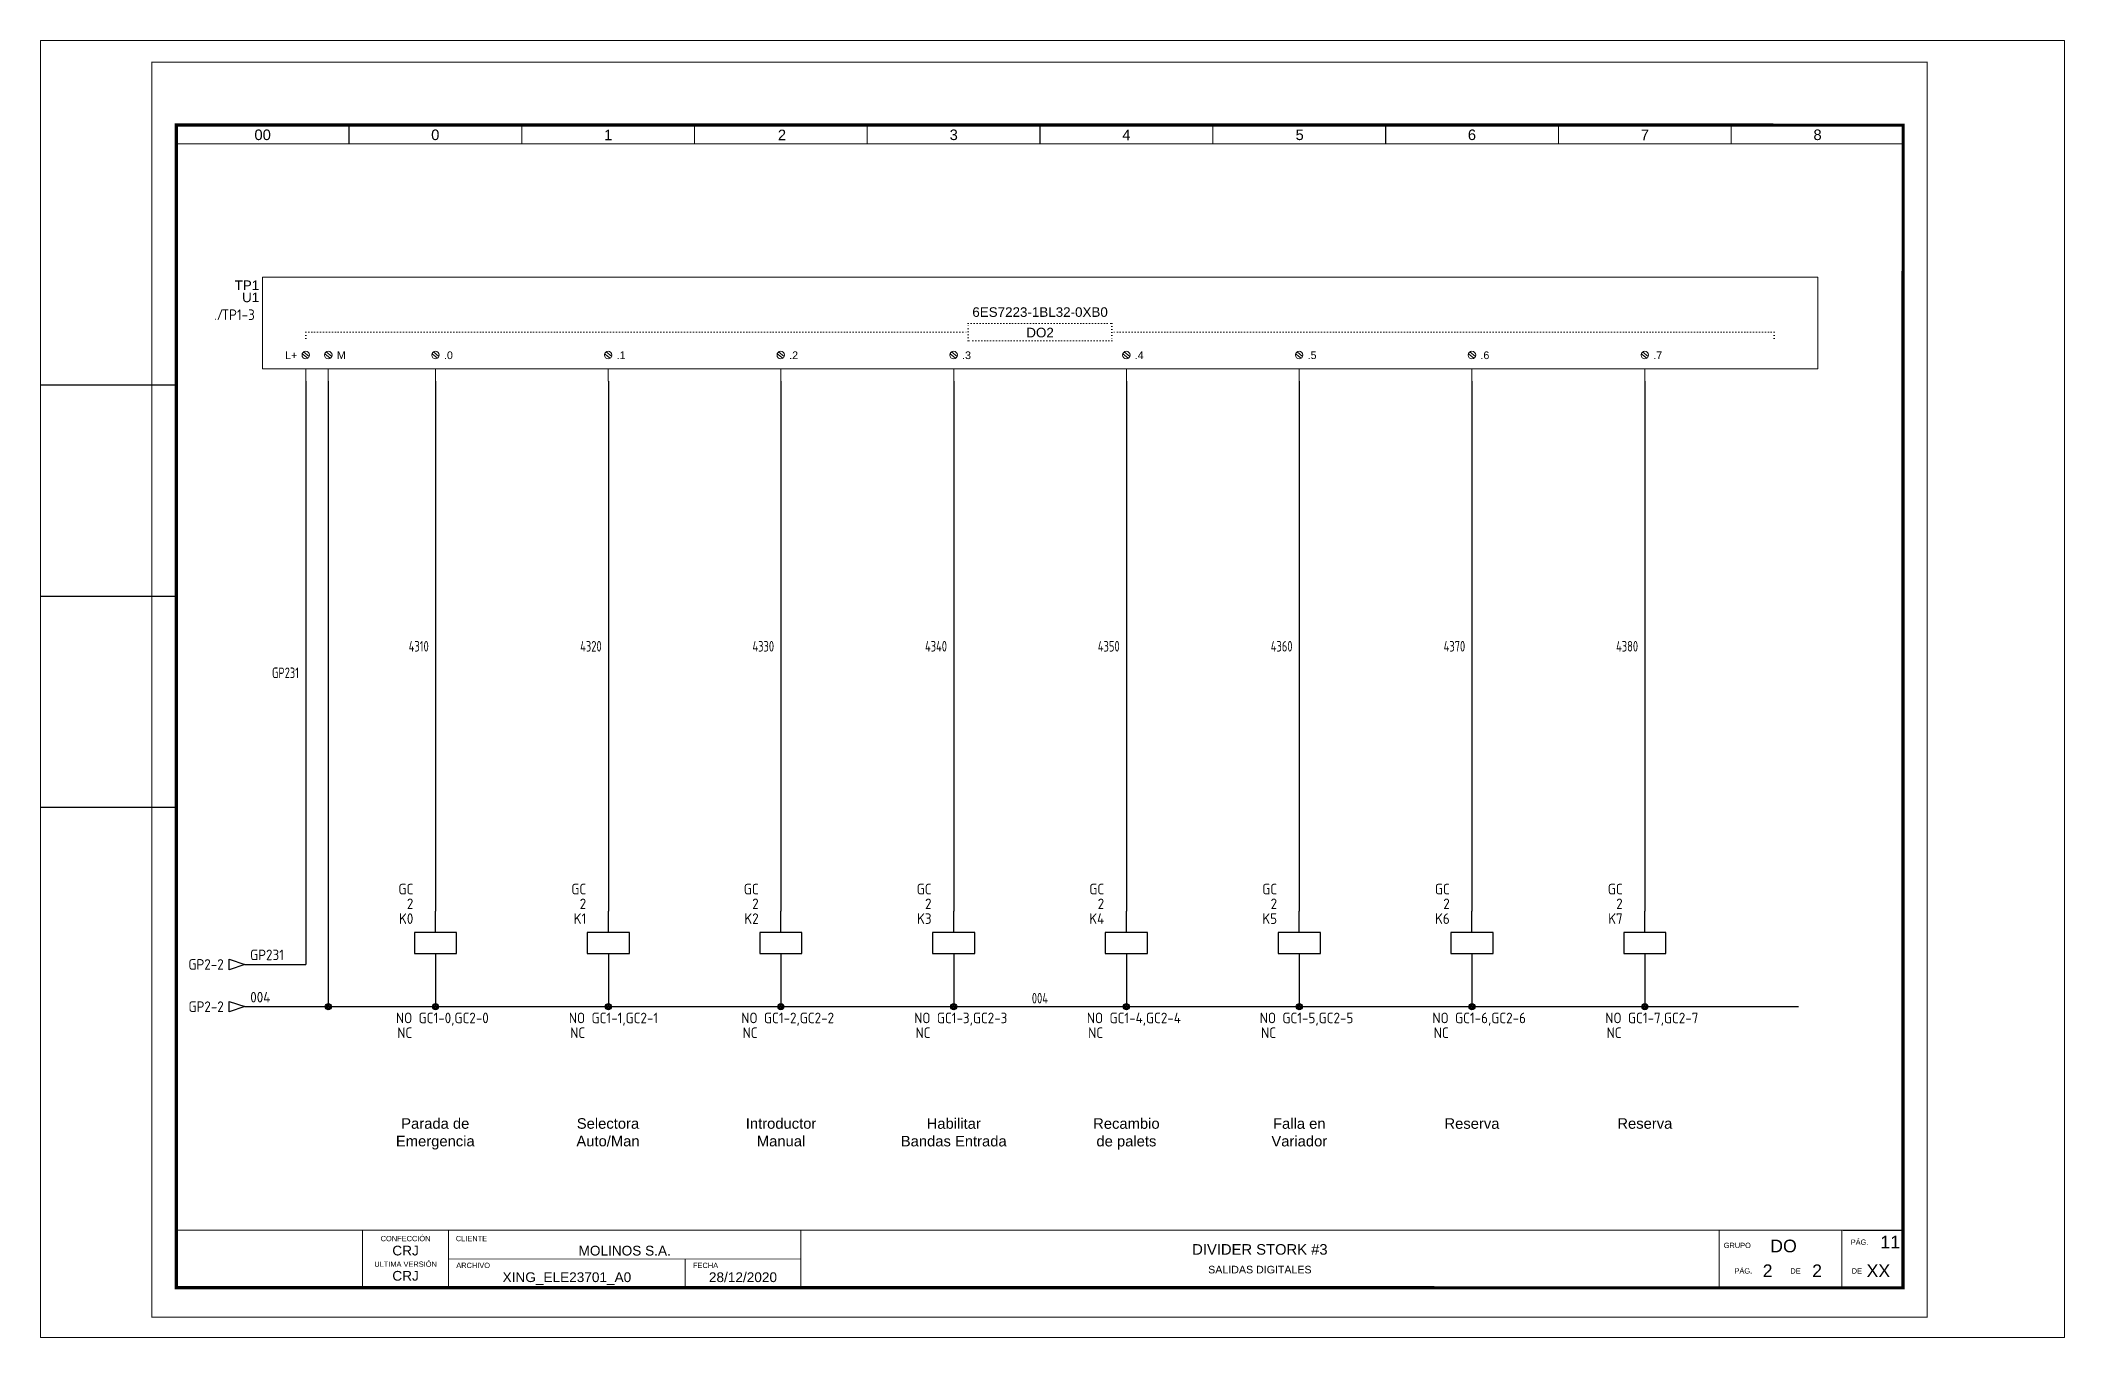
# Paper-space layout 'Layout1' of a CAD drawing. Header units: millimetres. Extents: x -26 to 453, y -5 to 302.
# The model-space entities are those that its viewports show. They can reach past a viewport. Long polylines and large blocks are cut down to what shows.
import ezdxf
from ezdxf.enums import TextEntityAlignment as Align

# ---------------------------------------------------------------- set-up
doc = ezdxf.new("R2010")
doc.units = ezdxf.units.MM
doc.linetypes.add('ACAD_ISO07W100', pattern=[3, 0, -3])
for name, color, linetype in [('BLK_12_THHN', 9, 'Continuous'), ('LOC', 8, 'Continuous'), ('MISC', 7, 'Continuous'), ('RED_15', 1, 'Continuous'), ('SYMS', 7, 'Continuous'), ('TAGS', 150, 'Continuous'), ('WHT_15', 7, 'Continuous'), ('WIREFIXED', 7, 'Continuous'), ('WIRENO', 72, 'Continuous'), ('WIREREF_DEST', 52, 'Continuous'), ('XREF', 7, 'Continuous')]:
    doc.layers.add(name, color=color, linetype=linetype)
doc.layers.add('eProC - L2', color=41, linetype='Continuous', lineweight=20)
doc.styles.get("Standard").update_dxf_attribs({"font": 'arial.ttf'})
doc.styles.add('WD_IEC', font='ISOCP2.shx', dxfattribs={"width": 0.9, "height": 4})
picture_1 = doc.add_image_def('image1.jpg', size_in_pixel=(564, 174))

# ---------------------------------------------------------------- blocks, each defined once
blk = doc.blocks.new('eproc_rotulo_005')
at = {"layer": 'eProC - L2', "color": 0, "lineweight": 5, "const_width": 0.233}
for points in [[(0.12, 297.12), (420.12, 297.12), (420.12, 0.12), (0.12, 0.12), (0.12, 297.12)], [(5.9, 20.72), (414.37, 20.7)], [(49.98, 7.12), (49.98, 20.72)], [(70.35, 7.12), (70.35, 20.72)], [(153.64, 7.04), (153.64, 20.64)], [(70.35, 13.92), (153.64, 13.92)], [(126.3, 7.12), (126.3, 13.92)]]:
    blk.add_lwpolyline(points, dxfattribs=at)
at = {"layer": 'eProC - L2', "color": 0}
blk.add_lwpolyline([(420.12, 0.12), (420.12, 297.12), (0.12, 297.12), (0.12, 0.12), (420.12, 0.12)], dxfattribs=at)
at = {"layer": 'eProC - L2', "color": 0, "lineweight": 40, "const_width": 0.75}
blk.add_lwpolyline([(5.92, 7.13), (414.37, 7.11), (414.4, 282.24), (5.95, 282.27)], close=True, dxfattribs=at)
at = {"layer": 'eProC - L2', "color": 0, "lineweight": 5, "const_width": 0.233}
for points in [[(46.8, 277.83), (5.9, 277.83), (5.9, 282.27), (46.8, 282.27)], [(87.64, 277.83), (46.75, 277.83), (46.75, 282.27), (87.64, 282.27)], [(128.54, 277.83), (87.64, 277.83), (87.64, 282.26), (128.54, 282.26)], [(169.38, 277.83), (128.49, 277.83), (128.49, 282.26), (169.38, 282.26)], [(210.28, 277.82), (169.38, 277.82), (169.38, 282.26), (210.28, 282.26)], [(251.12, 277.82), (210.23, 277.82), (210.23, 282.26), (251.12, 282.26)], [(292.02, 277.82), (251.12, 277.82), (251.12, 282.25), (292.02, 282.25)], [(332.86, 277.82), (291.97, 277.82), (291.97, 282.25), (332.86, 282.25)], [(373.76, 277.83), (332.86, 277.83), (332.86, 282.27), (373.76, 282.27)], [(414.6, 277.83), (373.71, 277.83), (373.71, 282.27), (414.6, 282.27)]]:
    blk.add_lwpolyline(points, close=True, dxfattribs=at)
at = {"layer": 'eProC - L2', "color": 0, "lineweight": 0, "const_width": 0.233}
for points in [[(370.87, 7.1), (370.87, 20.7)], [(399.87, 7.1), (399.87, 20.7)]]:
    blk.add_lwpolyline(points, dxfattribs=at)
at = {"layer": 'eProC - L2', "color": 0, "lineweight": 20, "char_height": 2.5, "attachment_point": 8}
for s, insert in [('{\\fArial|b0|i0|c0|p18;00}', (26.35, 278.66)), ('{\\fArial|b0|i0|c0|p18;0}', (67.19, 278.66)), ('{\\fArial|b0|i0|c0|p18;1}', (108.09, 278.66)), ('{\\fArial|b0|i0|c0|p18;2}', (149.2, 278.66)), ('{\\fArial|b0|i0|c0|p18;3}', (189.83, 278.66)), ('{\\fArial|b0|i0|c0|p18;4}', (230.67, 278.66)), ('{\\fArial|b0|i0|c0|p18;5}', (271.66, 278.66)), ('{\\fArial|b0|i0|c0|p18;6}', (312.41, 278.66)), ('{\\fArial|b0|i0|c0|p18;7}', (353.31, 278.66)), ('{\\fArial|b0|i0|c0|p18;8}', (394.16, 278.66))]:
    blk.add_mtext(s, dxfattribs=dict(at, insert=insert))
at = {"layer": 'eProC - L2', "color": 0, "char_height": 1.2552}
for s, insert, attachment_point in [('{\\fArial|b0|i0|c0|p18;CONFECCIÓN }', (60.16, 18.11), 8), ('{\\fArial|b0|i0|c0|p18;CLIENTE}', (72.05, 18.11), 7), ('{\\fArial|b0|i0|c0|p18;GRUPO}', (371.96, 16.49), 7), ('{\\fArial|b0|i0|c0|p18;PÁG.}', (402.01, 17.26), 7), ('{\\fArial|b0|i0|c0|p18;ULTIMA VERSIÓN}', (60.16, 12.05), 8), ('{\\fArial|b0|i0|c0|p18;ARCHIVO}', (72.15, 11.76), 7), ('{\\fArial|b0|i0|c0|p18;FECHA}', (128.15, 11.76), 7), ('{\\fArial|b0|i0|c0|p18;PÁG.}', (374.51, 10.46), 7), ('{\\fArial|b0|i0|c0|p18;DE}', (387.74, 10.46), 7), ('{\\fArial|b0|i0|c0|p18;DE}', (402.24, 10.46), 7)]:
    blk.add_mtext(s, dxfattribs=dict(at, insert=insert, attachment_point=attachment_point))
at = {"layer": 'eProC - L2', "color": 0}
for tag, p in [('PGRAL', (411.35, 17.92)), ('GR_01', (386.11, 17)), ('PG_01', (382.35, 11.13)), ('PT', (394.05, 11.13)), ('PAGT', (408.55, 11.13))]:
    blk.add_attdef(tag, text='', height=3, dxfattribs=at).set_placement(p, align=Align.MIDDLE_CENTER)
for tag, height, p in [('CONF', 2.31, (60.16, 14.76)), ('CLIENTE', 2.31, (111.99, 14.74)), ('DESC', 2.5, (262.25, 14.94)), ('ULT', 2.31, (60.16, 8.79)), ('ARCH', 2.31, (98.32, 8.46)), ('FECHA', 2.31, (139.97, 8.46)), ('DESC_2', 1.8, (262.25, 10.51))]:
    blk.add_attdef(tag, text='', height=height, dxfattribs=at).set_placement(p, align=Align.CENTER)
at = {"layer": 'eProC - L2', "color": 0, "flags": 9}
blk.add_attdef('WD_TB', (0.12, 0.12), '', height=2.5, dxfattribs=at)
at = {"layer": 'eProC - L2', "color": 0}
image = blk.add_image(picture_1, insert=(5.9, 7.12), size_in_units=(44.08, 13.6), dxfattribs=at)
image.dxf.flags = 7
blk = doc.blocks.new('WD_WNH')
at = {"linetype": 'Continuous', "style": 'WD_IEC', "width": 0.8}
blk.add_attdef('WIRENO', text='', height=2.5, dxfattribs=at).set_placement((0, 0.75), align=Align.CENTER)
at = {"style": 'WD_IEC', "flags": 1}
for tag, p in [('W08USER', (0, 0.375)), ('W04USER', (0, 0.875)), ('W05USER', (0, 0.75)), ('W09USER', (0, 0.25)), ('W03USER', (0, 1)), ('W06USER', (0, 0.625)), ('W07USER', (0, 0.5)), ('W02USER', (0, 1.125)), ('W01USER', (0, 1.25)), ('W10USER', (0, 0.125))]:
    blk.add_attdef(tag, text='', height=0.08, dxfattribs=at).set_placement(p, align=Align.CENTER)
blk = doc.blocks.new('VCR1')
for p, q in [((0, 2.5), (0, 7.5)), ((0, -2.5), (0, -7.5))]:
    blk.add_line(p, q)
blk.add_lwpolyline([(-5, 2.5), (-5, -2.5), (5, -2.5), (5, 2.5)], close=True)
at = {"style": 'WD_IEC'}
for tag, p in [('INST', (-5.25, 11.5)), ('LOC', (-5.25, 8)), ('TAG1', (-5.25, 4.5)), ('DESC1', (-5.25, -6.85)), ('DESC2', (-5.25, -10.35)), ('DESC3', (-5.25, -13.85))]:
    blk.add_attdef(tag, text='', height=2.5, dxfattribs=at).set_placement(p, align=Align.RIGHT)
blk.add_attdef('TERM01', text='', height=2, rotation=90, dxfattribs=at).set_placement((-1, 7.5), align=Align.RIGHT)
at = {"style": 'WD_IEC', "flags": 1}
for tag, p, height in [('X2TERM01', (0, 7.5), 0.32), ('X4LINK', (-5, 0), 0.32), ('X1LINK', (5, 0), 0.32), ('ASSYCODE', (1, -4), 1), ('FAMILY', (1, -5.5), 1), ('X8TERM02', (0, -7.5), 0.32), ('CATDESC', (1, -7), 1)]:
    blk.add_attdef(tag, p, '', height=height, dxfattribs=at)
at = {"style": 'WD_IEC', "flags": 9}
for tag, p in [('MFG', (-6, 1)), ('CAT', (-6, -1.5))]:
    blk.add_attdef(tag, text='', height=1.5, dxfattribs=at).set_placement(p, align=Align.RIGHT)
at = {"style": 'WD_IEC'}
blk.add_attdef('TERM02', (-1, -7.5), '', height=2, rotation=90, dxfattribs=at)
at = {"lineweight": 9, "style": 'WD_IEC'}
for tag, p in [('NO', (-5.5, -16.5)), ('NC', (-5.5, -20))]:
    blk.add_attdef(tag, text='', height=2.5, dxfattribs=at).set_placement(p, align=Align.TOP_RIGHT)
for tag, p in [('XREFNO', (-4, -16.5)), ('XREFNC', (-4, -20))]:
    blk.add_attdef(tag, text='', height=2.5, dxfattribs=at).set_placement(p, align=Align.TOP_LEFT)
blk = doc.blocks.new('WD_WNV')
at = {"linetype": 'Continuous', "style": 'WD_IEC', "width": 0.8}
blk.add_attdef('WIRENO', text='', height=2.5, dxfattribs=at).set_placement((-1.6, 0), align=Align.MIDDLE_RIGHT)
at = {"style": 'WD_IEC', "flags": 1}
for tag, p in [('W08USER', (-1, 0.375)), ('W04USER', (-1, 0.875)), ('W05USER', (-1, 0.75)), ('W09USER', (-1, 0.25)), ('W03USER', (-1, 1)), ('W06USER', (-1, 0.625)), ('W07USER', (-1, 0.5)), ('W02USER', (-1, 1.125)), ('W01USER', (-1, 1.25)), ('W10USER', (-1, 0.125))]:
    blk.add_attdef(tag, text='', height=0.08, dxfattribs=at).set_placement(p, align=Align.CENTER)
blk = doc.blocks.new('DQ32HFSiemenes')
at = {"layer": 'eProC - L2', "color": 0}
for p, q in [((0, 0), (408.5, -0.05)), ((0, -257.12), (0, 0)), ((408.48, 0), (408.48, -257.11)), ((388.31, -31.6), (20.45, -31.6)), ((20.45, -53.25), (20.45, -31.6)), ((388.31, -31.6), (388.31, -53.25)), ((31.12, -50.75), (29.81, -49.71)), ((30.13, -49.28), (31.46, -50.33)), ((36.45, -50.75), (35.14, -49.71)), ((35.46, -49.28), (36.79, -50.33)), ((61.81, -50.75), (60.51, -49.71)), ((60.83, -49.28), (62.16, -50.33)), ((102.66, -50.75), (101.35, -49.71)), ((101.67, -49.28), (103.01, -50.33)), ((143.48, -50.75), (142.17, -49.71)), ((142.49, -49.28), (143.83, -50.33)), ((184.37, -50.75), (183.07, -49.71)), ((183.39, -49.28), (184.72, -50.33)), ((225.22, -50.75), (223.91, -49.71)), ((224.23, -49.28), (225.57, -50.33)), ((266.11, -50.75), (264.81, -49.71)), ((265.13, -49.28), (266.46, -50.33)), ((306.99, -50.75), (305.68, -49.71)), ((306, -49.28), (307.33, -50.33)), ((347.88, -50.75), (346.57, -49.71)), ((346.89, -49.28), (348.23, -50.33)), ((20.45, -53.25), (388.31, -53.25)), ((30.65, -53.25), (30.65, -56.21)), ((35.98, -53.25), (35.98, -56.21)), ((61.34, -53.25), (61.34, -56.21)), ((102.19, -53.25), (102.19, -56.21)), ((143.03, -53.25), (143.03, -56.21)), ((183.93, -53.25), (183.93, -56.21)), ((224.77, -53.25), (224.77, -56.21)), ((265.67, -53.25), (265.67, -56.21)), ((306.51, -53.25), (306.51, -56.21)), ((347.41, -53.25), (347.41, -56.21)), ((408.47, -257.11), (0, -257.12))]:
    blk.add_line(p, q, dxfattribs=at)
at = {"layer": 'eProC - L2', "color": 0, "linetype": 'ACAD_ISO07W100', "ltscale": 0.2}
for p, q in [((187.36, -42.57), (221.35, -42.57)), ((187.36, -46.61), (187.36, -42.57)), ((221.35, -42.57), (221.35, -46.61)), ((30.65, -46.05), (30.65, -44.59)), ((30.65, -44.59), (187.36, -44.59)), ((221.35, -46.61), (187.36, -46.61)), ((378.03, -44.59), (221.35, -44.59)), ((378.03, -46.05), (378.03, -44.59))]:
    blk.add_line(p, q, dxfattribs=at)
at = {"layer": 'eProC - L2', "color": 0}
for centre in [(30.65, -50), (35.98, -50), (61.34, -50), (102.19, -50), (143.01, -50), (183.9, -50), (224.75, -50), (265.64, -50), (306.51, -50), (347.41, -50)]:
    blk.add_circle(centre, 0.885, dxfattribs=at)
for s, height, p in [('L+', 1.814, (25.76, -50.95)), ('M', 1.81, (38.01, -50.95)), ('.0', 1.814, (63.34, -50.96)), ('.1', 1.814, (104.18, -50.96)), ('.2', 1.814, (145, -50.96)), ('.3', 1.814, (185.9, -50.96)), ('.4', 1.814, (226.74, -50.95)), ('.5', 1.814, (267.64, -50.95)), ('.6', 1.814, (308.51, -50.96)), ('.7', 1.814, (349.41, -50.95))]:
    blk.add_text(s, height=height, dxfattribs=at).set_placement(p)
for tag, p in [('GRUPO', (19.64, -34.63)), ('MODULO', (19.64, -37.49))]:
    blk.add_attdef(tag, text='', height=2.27, dxfattribs=at).set_placement(p, align=Align.RIGHT)
for tag, p in [('MODELO', (204.35, -40.97)), ('BYTE', (204.35, -45.83))]:
    blk.add_attdef(tag, text='', height=2.27, dxfattribs=at).set_placement(p, align=Align.CENTER)
blk = doc.blocks.new('WDDOT')
for radius in [0.72, 0.449, 0.223]:
    blk.add_circle((0, 0), radius)
blk = doc.blocks.new('HA2D1_REF')
at = {"insert": (0.12, 1.25), "char_height": 2.5, "attachment_point": 1, "style": 'WD_IEC'}
blk.add_mtext_dynamic_manual_height_columns('./', width=3.6033, gutter_width=12.5, heights=[0], dxfattribs=at)
at = {"style": 'WD_IEC', "flags": 8}
blk.add_attdef('SIGCODE', (0, 3), '', height=2.5, dxfattribs=at)
at = {"style": 'WD_IEC'}
blk.add_attdef('XREF', text='', height=2.5, dxfattribs=at).set_placement((1.82, 0), align=Align.MIDDLE_LEFT)
blk.add_attdef('DESC1', text='', height=2.5, dxfattribs=at).set_placement((4.5, -4.19), align=Align.MIDDLE_CENTER)
blk = doc.blocks.new('HA1D3')
blk.add_lwpolyline([(0, 0), (-3.75, -1.25), (-3.75, 1.25)], close=True)
at = {"style": 'WD_IEC'}
blk.add_attdef('XREF', text='', height=2.5, dxfattribs=at).set_placement((-5, 0), align=Align.MIDDLE_RIGHT)
at = {"style": 'WD_IEC', "flags": 1}
blk.add_attdef('SIGCODE', text='', height=1, dxfattribs=at).set_placement((-2.5, 1.8), align=Align.RIGHT)
at = {"style": 'WD_IEC'}
for tag, p, height, flags in [('X1TERM01', (0, 0), 0.32, 1), ('WIRENO', (1.25, 1), 2.5, 8)]:
    blk.add_attdef(tag, p, '', height=height, dxfattribs=dict(at, flags=flags))
blk.add_attdef('DESC1', text='', height=2.5, dxfattribs=at).set_placement((1.25, -1), align=Align.TOP_LEFT)

msp = doc.modelspace()

# ---------------------------------------------------------------- linework, layer by layer
for p, q in [((5.9, 220.72), (-76.86, 220.72)), ((5.9, 170.72), (-76.86, 170.72)), ((5.9, 120.72), (-76.86, 120.72))]:
    msp.add_line(p, q)
at = {"layer": 'BLK_12_THHN'}
msp.add_line((414.6, 277.83), (414.59, 20.7), dxfattribs=at)
at = {"layer": 'RED_15'}
for p, q in [((36.55, 221.62), (36.55, 83.63)), ((67.24, 221.62), (67.24, 96.21)), ((108.14, 221.62), (108.14, 96.21)), ((148.93, 221.62), (148.93, 96.21)), ((189.83, 221.62), (189.83, 96.21)), ((230.67, 221.62), (230.67, 96.21)), ((271.57, 221.62), (271.57, 96.21)), ((312.41, 221.62), (312.41, 96.21)), ((353.31, 221.62), (353.31, 96.21)), ((22.14, 83.63), (36.55, 83.63))]:
    msp.add_line(p, q, dxfattribs=at)
at = {"layer": 'WHT_15'}
for p, q in [((41.88, 221.62), (41.88, 73.63)), ((67.24, 81.21), (67.24, 73.63)), ((108.14, 81.21), (108.14, 73.63)), ((148.93, 81.21), (148.93, 73.63)), ((189.83, 81.21), (189.83, 73.63)), ((230.67, 81.21), (230.67, 73.63)), ((271.57, 81.21), (271.57, 73.63)), ((312.41, 81.21), (312.41, 73.63)), ((353.31, 81.21), (353.31, 73.63)), ((22.16, 73.63), (389.69, 73.63))]:
    msp.add_line(p, q, dxfattribs=at)

# ---------------------------------------------------------------- block references
ref = msp.add_blockref('eproc_rotulo_005', (0, 0))
ref.add_attrib('PAGT', 'XX', dxfattribs={"layer": 'eProC - L2', "height": 3}).set_placement((408.55, 11.13), align=Align.MIDDLE_CENTER)
ref.add_attrib('PGRAL', '11', dxfattribs={"layer": 'eProC - L2', "height": 3}).set_placement((411.35, 17.92), align=Align.MIDDLE_CENTER)
ref.add_attrib('PT', '2', dxfattribs={"layer": 'eProC - L2', "height": 3}).set_placement((394.05, 11.13), align=Align.MIDDLE_CENTER)
ref.add_attrib('GR_01', 'DO', dxfattribs={"layer": 'eProC - L2', "height": 3}).set_placement((386.11, 17), align=Align.MIDDLE_CENTER)
ref.add_attrib('PG_01', '2', dxfattribs={"layer": 'eProC - L2', "height": 3}).set_placement((382.35, 11.13), align=Align.MIDDLE_CENTER)
ref.add_attrib('FECHA', '28/12/2020', dxfattribs={"layer": 'eProC - L2', "height": 2.305}).set_placement((139.97, 8.46), align=Align.CENTER)
ref.add_attrib('CLIENTE', 'MOLINOS S.A.', dxfattribs={"layer": 'eProC - L2', "height": 2.3051}).set_placement((111.99, 14.74), align=Align.CENTER)
ref.add_attrib('CONF', 'CRJ', dxfattribs={"layer": 'eProC - L2', "height": 2.305}).set_placement((60.16, 14.76), align=Align.CENTER)
ref.add_attrib('ULT', 'CRJ', dxfattribs={"layer": 'eProC - L2', "height": 2.305}).set_placement((60.16, 8.79), align=Align.CENTER)
ref.add_attrib('DESC', 'DIVIDER STORK #3', dxfattribs={"layer": 'eProC - L2', "height": 2.5}).set_placement((262.25, 14.94), align=Align.CENTER)
ref.add_attrib('DESC_2', 'SALIDAS DIGITALES', dxfattribs={"layer": 'eProC - L2', "height": 1.8}).set_placement((262.25, 10.51), align=Align.CENTER)
ref.add_attrib('ARCH', 'XING_ELE23701_A0', dxfattribs={"layer": 'eProC - L2', "height": 2.3051}).set_placement((98.32, 8.46), align=Align.CENTER)
at = {"layer": 'SYMS'}
ref = msp.add_blockref('HA2D1_REF', (14.81, 237.37), dxfattribs=at)
ref.add_attrib('XREF', 'TP1-3', dxfattribs={"layer": 'XREF', "height": 2.5, "style": 'WD_IEC'}).set_placement((16.64, 237.37), align=Align.MIDDLE_LEFT)
ref = msp.add_blockref('VCR1', (67.24, 88.71), dxfattribs=at)
ref.add_attrib('NC', 'NC', dxfattribs={"layer": 'MISC', "lineweight": 9, "height": 2.5, "style": 'WD_IEC'}).set_placement((61.74, 68.71), align=Align.TOP_RIGHT)
ref.add_attrib('XREFNO', 'GC1-0,GC2-0', dxfattribs={"layer": 'XREF', "lineweight": 9, "height": 2.5, "style": 'WD_IEC'}).set_placement((63.24, 72.21), align=Align.TOP_LEFT)
ref.add_attrib('NO', 'NO', dxfattribs={"layer": 'MISC', "lineweight": 9, "height": 2.5, "style": 'WD_IEC'}).set_placement((61.74, 72.21), align=Align.TOP_RIGHT)
ref.add_attrib('LOC', '2', dxfattribs={"layer": 'LOC', "height": 2.5, "style": 'WD_IEC'}).set_placement((61.99, 96.71), align=Align.RIGHT)
ref.add_attrib('INST', 'GC', dxfattribs={"layer": 'LOC', "height": 2.5, "style": 'WD_IEC'}).set_placement((61.99, 100.21), align=Align.RIGHT)
ref.add_attrib('TAG1', 'K0', dxfattribs={"layer": 'TAGS', "height": 2.5, "style": 'WD_IEC'}).set_placement((61.99, 93.21), align=Align.RIGHT)
ref = msp.add_blockref('VCR1', (108.14, 88.71), dxfattribs=at)
ref.add_attrib('NC', 'NC', dxfattribs={"layer": 'MISC', "lineweight": 9, "height": 2.5, "style": 'WD_IEC'}).set_placement((102.64, 68.71), align=Align.TOP_RIGHT)
ref.add_attrib('XREFNO', 'GC1-1,GC2-1', dxfattribs={"layer": 'XREF', "lineweight": 9, "height": 2.5, "style": 'WD_IEC'}).set_placement((104.14, 72.21), align=Align.TOP_LEFT)
ref.add_attrib('NO', 'NO', dxfattribs={"layer": 'MISC', "lineweight": 9, "height": 2.5, "style": 'WD_IEC'}).set_placement((102.64, 72.21), align=Align.TOP_RIGHT)
ref.add_attrib('LOC', '2', dxfattribs={"layer": 'LOC', "height": 2.5, "style": 'WD_IEC'}).set_placement((102.89, 96.71), align=Align.RIGHT)
ref.add_attrib('INST', 'GC', dxfattribs={"layer": 'LOC', "height": 2.5, "style": 'WD_IEC'}).set_placement((102.89, 100.21), align=Align.RIGHT)
ref.add_attrib('TAG1', 'K1', dxfattribs={"layer": 'TAGS', "height": 2.5, "style": 'WD_IEC'}).set_placement((102.89, 93.21), align=Align.RIGHT)
ref = msp.add_blockref('VCR1', (148.93, 88.71), dxfattribs=at)
ref.add_attrib('NC', 'NC', dxfattribs={"layer": 'MISC', "lineweight": 9, "height": 2.5, "style": 'WD_IEC'}).set_placement((143.43, 68.71), align=Align.TOP_RIGHT)
ref.add_attrib('XREFNO', 'GC1-2,GC2-2', dxfattribs={"layer": 'XREF', "lineweight": 9, "height": 2.5, "style": 'WD_IEC'}).set_placement((144.93, 72.21), align=Align.TOP_LEFT)
ref.add_attrib('NO', 'NO', dxfattribs={"layer": 'MISC', "lineweight": 9, "height": 2.5, "style": 'WD_IEC'}).set_placement((143.43, 72.21), align=Align.TOP_RIGHT)
ref.add_attrib('LOC', '2', dxfattribs={"layer": 'LOC', "height": 2.5, "style": 'WD_IEC'}).set_placement((143.68, 96.71), align=Align.RIGHT)
ref.add_attrib('INST', 'GC', dxfattribs={"layer": 'LOC', "height": 2.5, "style": 'WD_IEC'}).set_placement((143.68, 100.21), align=Align.RIGHT)
ref.add_attrib('TAG1', 'K2', dxfattribs={"layer": 'TAGS', "height": 2.5, "style": 'WD_IEC'}).set_placement((143.68, 93.21), align=Align.RIGHT)
ref = msp.add_blockref('VCR1', (189.83, 88.71), dxfattribs=at)
ref.add_attrib('NC', 'NC', dxfattribs={"layer": 'MISC', "lineweight": 9, "height": 2.5, "style": 'WD_IEC'}).set_placement((184.33, 68.71), align=Align.TOP_RIGHT)
ref.add_attrib('XREFNO', 'GC1-3,GC2-3', dxfattribs={"layer": 'XREF', "lineweight": 9, "height": 2.5, "style": 'WD_IEC'}).set_placement((185.83, 72.21), align=Align.TOP_LEFT)
ref.add_attrib('NO', 'NO', dxfattribs={"layer": 'MISC', "lineweight": 9, "height": 2.5, "style": 'WD_IEC'}).set_placement((184.33, 72.21), align=Align.TOP_RIGHT)
ref.add_attrib('LOC', '2', dxfattribs={"layer": 'LOC', "height": 2.5, "style": 'WD_IEC'}).set_placement((184.58, 96.71), align=Align.RIGHT)
ref.add_attrib('INST', 'GC', dxfattribs={"layer": 'LOC', "height": 2.5, "style": 'WD_IEC'}).set_placement((184.58, 100.21), align=Align.RIGHT)
ref.add_attrib('TAG1', 'K3', dxfattribs={"layer": 'TAGS', "height": 2.5, "style": 'WD_IEC'}).set_placement((184.58, 93.21), align=Align.RIGHT)
ref = msp.add_blockref('VCR1', (230.67, 88.71), dxfattribs=at)
ref.add_attrib('NC', 'NC', dxfattribs={"layer": 'MISC', "lineweight": 9, "height": 2.5, "style": 'WD_IEC'}).set_placement((225.17, 68.71), align=Align.TOP_RIGHT)
ref.add_attrib('XREFNO', 'GC1-4,GC2-4', dxfattribs={"layer": 'XREF', "lineweight": 9, "height": 2.5, "style": 'WD_IEC'}).set_placement((226.67, 72.21), align=Align.TOP_LEFT)
ref.add_attrib('NO', 'NO', dxfattribs={"layer": 'MISC', "lineweight": 9, "height": 2.5, "style": 'WD_IEC'}).set_placement((225.17, 72.21), align=Align.TOP_RIGHT)
ref.add_attrib('LOC', '2', dxfattribs={"layer": 'LOC', "height": 2.5, "style": 'WD_IEC'}).set_placement((225.42, 96.71), align=Align.RIGHT)
ref.add_attrib('INST', 'GC', dxfattribs={"layer": 'LOC', "height": 2.5, "style": 'WD_IEC'}).set_placement((225.42, 100.21), align=Align.RIGHT)
ref.add_attrib('TAG1', 'K4', dxfattribs={"layer": 'TAGS', "height": 2.5, "style": 'WD_IEC'}).set_placement((225.42, 93.21), align=Align.RIGHT)
ref = msp.add_blockref('VCR1', (271.57, 88.71), dxfattribs=at)
ref.add_attrib('NC', 'NC', dxfattribs={"layer": 'MISC', "lineweight": 9, "height": 2.5, "style": 'WD_IEC'}).set_placement((266.07, 68.71), align=Align.TOP_RIGHT)
ref.add_attrib('XREFNO', 'GC1-5,GC2-5', dxfattribs={"layer": 'XREF', "lineweight": 9, "height": 2.5, "style": 'WD_IEC'}).set_placement((267.57, 72.21), align=Align.TOP_LEFT)
ref.add_attrib('NO', 'NO', dxfattribs={"layer": 'MISC', "lineweight": 9, "height": 2.5, "style": 'WD_IEC'}).set_placement((266.07, 72.21), align=Align.TOP_RIGHT)
ref.add_attrib('LOC', '2', dxfattribs={"layer": 'LOC', "height": 2.5, "style": 'WD_IEC'}).set_placement((266.32, 96.71), align=Align.RIGHT)
ref.add_attrib('INST', 'GC', dxfattribs={"layer": 'LOC', "height": 2.5, "style": 'WD_IEC'}).set_placement((266.32, 100.21), align=Align.RIGHT)
ref.add_attrib('TAG1', 'K5', dxfattribs={"layer": 'TAGS', "height": 2.5, "style": 'WD_IEC'}).set_placement((266.32, 93.21), align=Align.RIGHT)
ref = msp.add_blockref('VCR1', (312.41, 88.71), dxfattribs=at)
ref.add_attrib('NC', 'NC', dxfattribs={"layer": 'MISC', "lineweight": 9, "height": 2.5, "style": 'WD_IEC'}).set_placement((306.91, 68.71), align=Align.TOP_RIGHT)
ref.add_attrib('XREFNO', 'GC1-6,GC2-6', dxfattribs={"layer": 'XREF', "lineweight": 9, "height": 2.5, "style": 'WD_IEC'}).set_placement((308.41, 72.21), align=Align.TOP_LEFT)
ref.add_attrib('NO', 'NO', dxfattribs={"layer": 'MISC', "lineweight": 9, "height": 2.5, "style": 'WD_IEC'}).set_placement((306.91, 72.21), align=Align.TOP_RIGHT)
ref.add_attrib('LOC', '2', dxfattribs={"layer": 'LOC', "height": 2.5, "style": 'WD_IEC'}).set_placement((307.16, 96.71), align=Align.RIGHT)
ref.add_attrib('INST', 'GC', dxfattribs={"layer": 'LOC', "height": 2.5, "style": 'WD_IEC'}).set_placement((307.16, 100.21), align=Align.RIGHT)
ref.add_attrib('TAG1', 'K6', dxfattribs={"layer": 'TAGS', "height": 2.5, "style": 'WD_IEC'}).set_placement((307.16, 93.21), align=Align.RIGHT)
ref = msp.add_blockref('VCR1', (353.31, 88.71), dxfattribs=at)
ref.add_attrib('NC', 'NC', dxfattribs={"layer": 'MISC', "lineweight": 9, "height": 2.5, "style": 'WD_IEC'}).set_placement((347.81, 68.71), align=Align.TOP_RIGHT)
ref.add_attrib('XREFNO', 'GC1-7,GC2-7', dxfattribs={"layer": 'XREF', "lineweight": 9, "height": 2.5, "style": 'WD_IEC'}).set_placement((349.31, 72.21), align=Align.TOP_LEFT)
ref.add_attrib('NO', 'NO', dxfattribs={"layer": 'MISC', "lineweight": 9, "height": 2.5, "style": 'WD_IEC'}).set_placement((347.81, 72.21), align=Align.TOP_RIGHT)
ref.add_attrib('LOC', '2', dxfattribs={"layer": 'LOC', "height": 2.5, "style": 'WD_IEC'}).set_placement((348.06, 96.71), align=Align.RIGHT)
ref.add_attrib('INST', 'GC', dxfattribs={"layer": 'LOC', "height": 2.5, "style": 'WD_IEC'}).set_placement((348.06, 100.21), align=Align.RIGHT)
ref.add_attrib('TAG1', 'K7', dxfattribs={"layer": 'TAGS', "height": 2.5, "style": 'WD_IEC'}).set_placement((348.06, 93.21), align=Align.RIGHT)
ref = msp.add_blockref('HA1D3', (22.14, 83.63), dxfattribs=at)
ref.add_attrib('XREF', 'GP2-2', dxfattribs={"layer": 'XREF', "height": 2.5, "style": 'WD_IEC'}).set_placement((17.14, 83.63), align=Align.MIDDLE_RIGHT)
ref.add_attrib('WIRENO', 'GP231', (23.39, 84.63), dxfattribs={"layer": 'WIREREF_DEST', "height": 2.5, "style": 'WD_IEC', "flags": 8})
ref = msp.add_blockref('HA1D3', (22.16, 73.63), dxfattribs=at)
ref.add_attrib('XREF', 'GP2-2', dxfattribs={"layer": 'XREF', "height": 2.5, "style": 'WD_IEC'}).set_placement((17.16, 73.63), align=Align.MIDDLE_RIGHT)
ref.add_attrib('WIRENO', '004', (23.41, 74.63), dxfattribs={"layer": 'WIREREF_DEST', "height": 2.5, "style": 'WD_IEC', "flags": 8})
for p in [(41.88, 73.63), (67.24, 73.63), (108.14, 73.63), (148.93, 73.63), (189.83, 73.63), (230.67, 73.63), (271.57, 73.63), (312.41, 73.63), (353.31, 73.63)]:
    msp.add_blockref('WDDOT', p, dxfattribs=at)
at = {"layer": 'WHT_15'}
ref = msp.add_blockref('DQ32HFSiemenes', (5.9, 277.83), dxfattribs=at)
ref.add_attrib('GRUPO', 'TP1', dxfattribs={"layer": 'eProC - L2', "height": 2.267}).set_placement((25.54, 243.21), align=Align.RIGHT)
ref.add_attrib('MODULO', 'U1', dxfattribs={"layer": 'eProC - L2', "height": 2.267}).set_placement((25.54, 240.34), align=Align.RIGHT)
ref.add_attrib('BYTE', 'DO2', dxfattribs={"layer": 'eProC - L2', "height": 2.267}).set_placement((210.25, 232.01), align=Align.CENTER)
ref.add_attrib('MODELO', '6ES7223-1BL32-0XB0', dxfattribs={"layer": 'eProC - L2', "height": 2.2674}).set_placement((210.25, 236.86), align=Align.CENTER)
at = {"layer": 'WIREFIXED'}
ref = msp.add_blockref('WD_WNV', (67.24, 158.91), dxfattribs=at)
ref.add_attrib('WIRENOF', '4310', dxfattribs={"linetype": 'Continuous', "height": 2.5, "style": 'WD_IEC', "width": 0.8}).set_placement((65.64, 158.91), align=Align.MIDDLE_RIGHT)
ref = msp.add_blockref('WD_WNV', (108.14, 158.91), dxfattribs=at)
ref.add_attrib('WIRENOF', '4320', dxfattribs={"linetype": 'Continuous', "height": 2.5, "style": 'WD_IEC', "width": 0.8}).set_placement((106.54, 158.91), align=Align.MIDDLE_RIGHT)
ref = msp.add_blockref('WD_WNV', (148.93, 158.91), dxfattribs=at)
ref.add_attrib('WIRENOF', '4330', dxfattribs={"linetype": 'Continuous', "height": 2.5, "style": 'WD_IEC', "width": 0.8}).set_placement((147.33, 158.91), align=Align.MIDDLE_RIGHT)
ref = msp.add_blockref('WD_WNV', (189.83, 158.91), dxfattribs=at)
ref.add_attrib('WIRENOF', '4340', dxfattribs={"linetype": 'Continuous', "height": 2.5, "style": 'WD_IEC', "width": 0.8}).set_placement((188.23, 158.91), align=Align.MIDDLE_RIGHT)
ref = msp.add_blockref('WD_WNV', (230.67, 158.91), dxfattribs=at)
ref.add_attrib('WIRENOF', '4350', dxfattribs={"linetype": 'Continuous', "height": 2.5, "style": 'WD_IEC', "width": 0.8}).set_placement((229.07, 158.91), align=Align.MIDDLE_RIGHT)
ref = msp.add_blockref('WD_WNV', (271.57, 158.91), dxfattribs=at)
ref.add_attrib('WIRENOF', '4360', dxfattribs={"linetype": 'Continuous', "height": 2.5, "style": 'WD_IEC', "width": 0.8}).set_placement((269.97, 158.91), align=Align.MIDDLE_RIGHT)
ref = msp.add_blockref('WD_WNV', (312.41, 158.91), dxfattribs=at)
ref.add_attrib('WIRENOF', '4370', dxfattribs={"linetype": 'Continuous', "height": 2.5, "style": 'WD_IEC', "width": 0.8}).set_placement((310.81, 158.91), align=Align.MIDDLE_RIGHT)
ref = msp.add_blockref('WD_WNV', (353.31, 158.91), dxfattribs=at)
ref.add_attrib('WIRENOF', '4380', dxfattribs={"linetype": 'Continuous', "height": 2.5, "style": 'WD_IEC', "width": 0.8}).set_placement((351.71, 158.91), align=Align.MIDDLE_RIGHT)
at = {"layer": 'WIRENO'}
ref = msp.add_blockref('WD_WNV', (36.55, 152.63), dxfattribs=at)
ref.add_attrib('WIRENO', 'GP231', dxfattribs={"linetype": 'Continuous', "height": 2.5, "style": 'WD_IEC', "width": 0.8}).set_placement((34.95, 152.63), align=Align.MIDDLE_RIGHT)
ref = msp.add_blockref('WD_WNH', (210.21, 73.63), dxfattribs=at)
ref.add_attrib('WIRENO', '004', dxfattribs={"linetype": 'Continuous', "height": 2.5, "style": 'WD_IEC', "width": 0.8}).set_placement((210.21, 74.38), align=Align.CENTER)

# ---------------------------------------------------------------- texts
at = {"layer": 'TAGS', "char_height": 2.5, "attachment_point": 2}
for s, insert in [('Parada de^JEmergencia', (67.19, 47.24)), ('Selectora^JAuto/Man', (108.04, 47.24)), ('Introductor^JManual', (148.98, 47.24)), ('Habilitar^JBandas Entrada', (189.83, 47.23)), ('Recambio^Jde palets', (230.67, 47.23)), ('Falla en ^JVariador', (271.57, 47.23)), ('Reserva', (312.41, 47.23)), ('Reserva', (353.31, 47.24))]:
    msp.add_mtext_dynamic_manual_height_columns(s, width=32.7092, gutter_width=12.5, heights=[0], dxfattribs=dict(at, insert=insert))

psp = doc.layouts.get("Layout1")

# ---------------------------------------------------------------- viewports
at = {"layer": '0'}
psp.add_viewport(center=(213.13, 148.76), size=(478.79, 306.9305), view_center_point=(213.19, 148.8), view_height=306.9305, dxfattribs=at)

doc.saveas('drawing.dxf')
